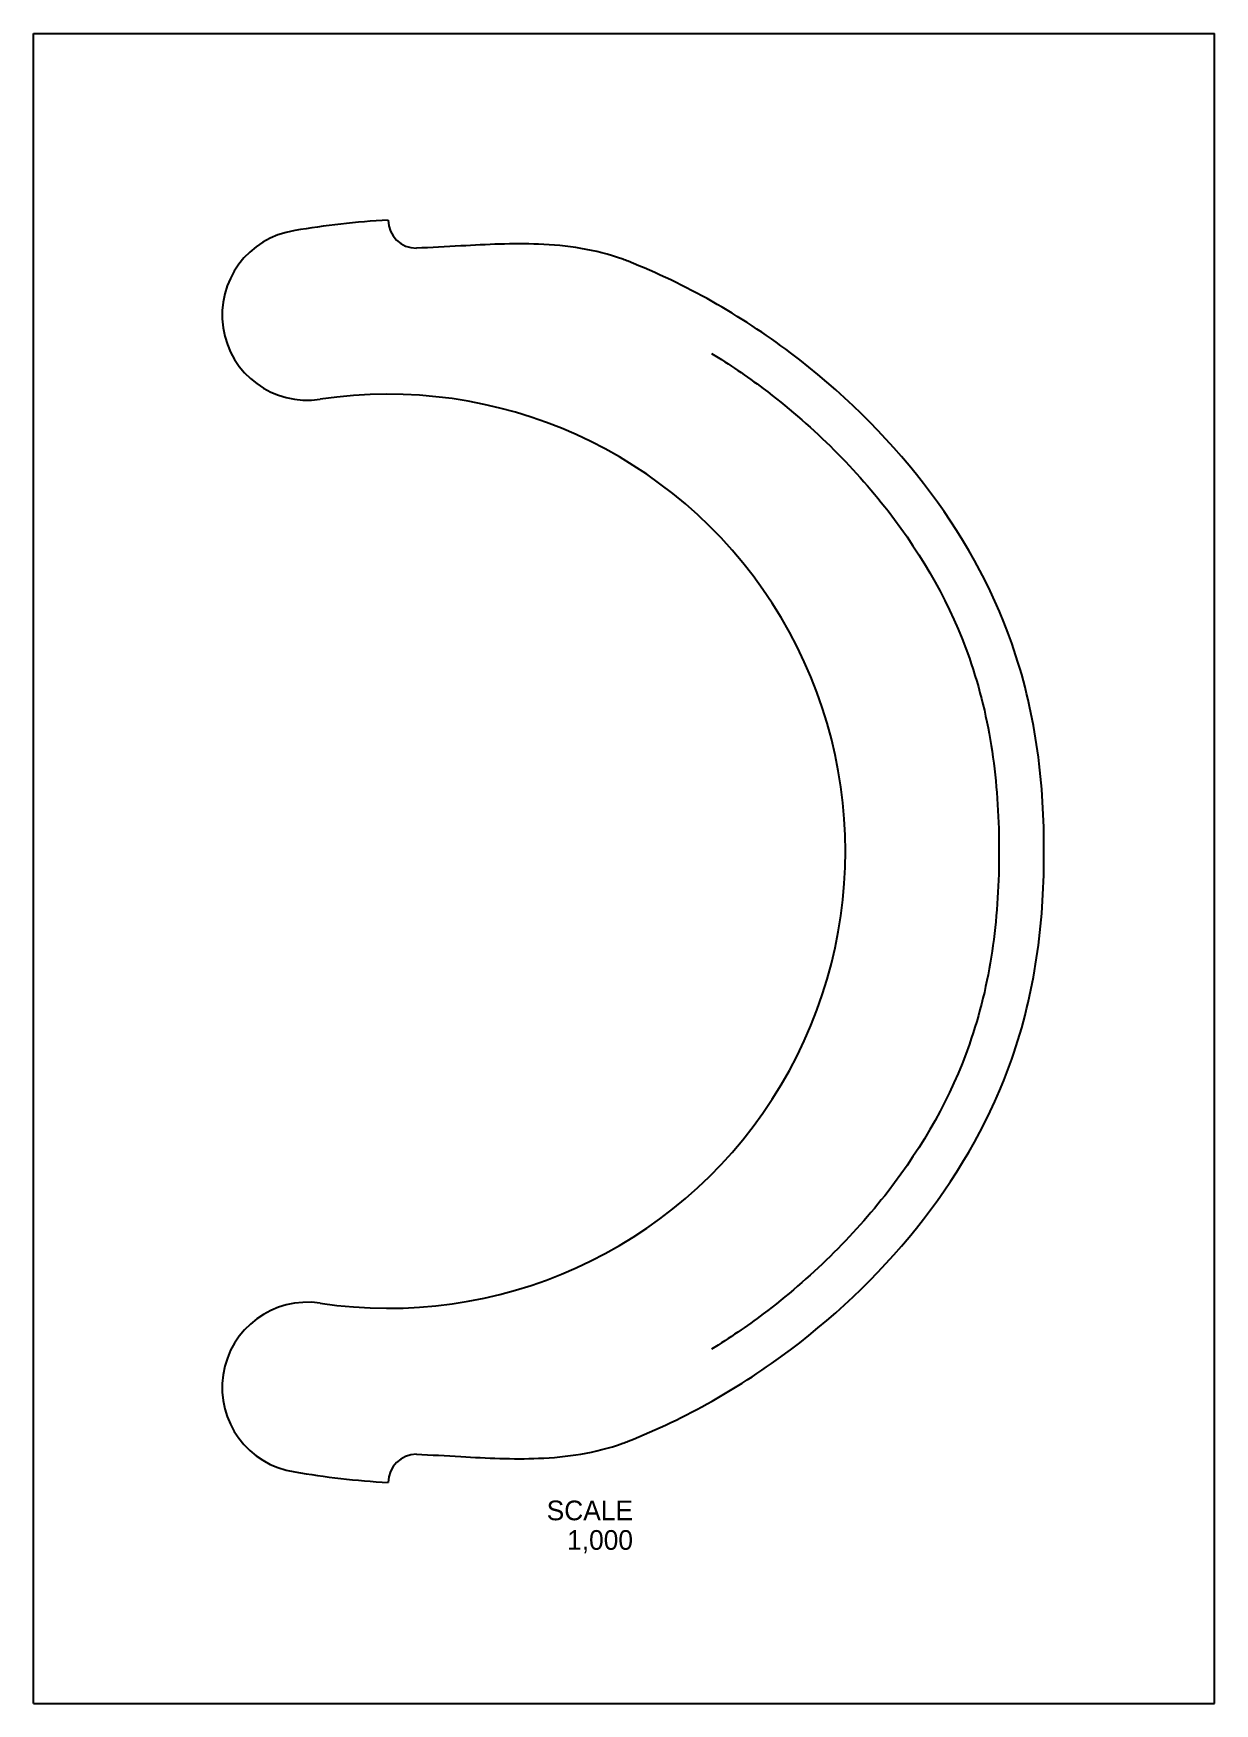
# Model space of a CAD drawing. Header units: millimetres. Extents: x 0 to 210, y 0 to 297.
import ezdxf

# ---------------------------------------------------------------- set-up
doc = ezdxf.new("R2010")
doc.units = ezdxf.units.MM
doc.header["$LTSCALE"] = 19.36
doc.layers.get('0').update_dxf_attribs({"linetype": 'CONTINUOUS'})
doc.layers.add('03___PRT_ALL_CURVES', color=7, linetype='CONTINUOUS')
doc.styles.get("Standard").update_dxf_attribs({"font": 'isonormlt-regular.ttf'})

msp = doc.modelspace()

# ---------------------------------------------------------------- linework, layer by layer
at = {"color": 7, "linetype": 'CONTINUOUS'}
for p, q in [((0, 0), (0, 297)), ((0, 297), (210, 297)), ((210, 0), (210, 297)), ((0, 0), (210, 0))]:
    msp.add_line(p, q, dxfattribs=at)
at = {"layer": '03___PRT_ALL_CURVES', "color": 4, "linetype": 'CONTINUOUS'}
for centre, radius, start, end in [((48.72, 246.93), 15.17, 98.5686, 278.5686), ((68.09, 263.8), 5, 180.1405, 270.0895), ((63.09, 151.57), 81.27, 261.4314, 98.5686), ((48.72, 56.2), 15.17, 81.4314, 261.4314), ((68.09, 39.33), 5, 89.9105, 179.8595)]:
    msp.add_arc(centre, radius, start, end, dxfattribs=at)
for points in [[(63.09, 263.79), (57.39, 263.52), (51.81, 262.82), (46.46, 261.94)], [(46.46, 41.2), (51.81, 40.31), (57.39, 39.61), (63.09, 39.33)]]:
    msp.add_open_spline(points, degree=3, dxfattribs=at)
for points, knots in [([(104.78, 256.84), (99.87, 258.59), (90.32, 259.96), (77.96, 259.33), (70.72, 258.9), (68.09, 258.8)], [0, 0, 0, 0, 0.411755, 0.785784, 1, 1, 1, 1]), ([(179.66, 151.57), (179.66, 151.86), (179.67, 158.19), (178.89, 170.5), (171.06, 203.55), (145.1, 235.87), (115.69, 252.59), (105.1, 256.72), (104.78, 256.84)], [0, 0, 0, 0, 0.006787, 0.144542, 0.282297, 0.755861, 0.992643, 1, 1, 1, 1]), ([(120.58, 240.1), (123.73, 238.16), (135.4, 230.19), (153.25, 212.78), (166.02, 190.07), (170.93, 169.37), (171.66, 157.86), (171.66, 151.88), (171.66, 151.6)], [0, 0, 0, 0, 0.100538, 0.382304, 0.664071, 0.827997, 0.991924, 1, 1, 1, 1]), ([(104.78, 46.29), (105.1, 46.41), (115.69, 50.54), (145.1, 67.26), (171.06, 99.58), (178.89, 132.63), (179.67, 144.95), (179.66, 151.27), (179.66, 151.57)], [0, 0, 0, 0, 0.007357, 0.244139, 0.717703, 0.855458, 0.993213, 1, 1, 1, 1]), ([(171.66, 151.53), (171.66, 151.25), (171.66, 145.27), (170.93, 133.76), (166.02, 113.07), (153.25, 90.36), (135.4, 72.95), (123.73, 64.97), (120.58, 63.03)], [0, 0, 0, 0, 0.008076, 0.172003, 0.335929, 0.617696, 0.899462, 1, 1, 1, 1]), ([(68.09, 44.33), (70.72, 44.24), (77.96, 43.8), (90.32, 43.17), (99.87, 44.54), (104.78, 46.29)], [0, 0, 0, 0, 0.214216, 0.588245, 1, 1, 1, 1])]:
    msp.add_open_spline(points, degree=3, knots=knots, dxfattribs=at)

# ---------------------------------------------------------------- texts
at = {"color": 2, "linetype": 'CONTINUOUS', "insert": (106.6, 36.1), "char_height": 3.5, "width": 23.31, "attachment_point": 3, "line_spacing_factor": 0.9}
msp.add_mtext('SCALE 1,000', dxfattribs=at)

doc.saveas('drawing.dxf')
